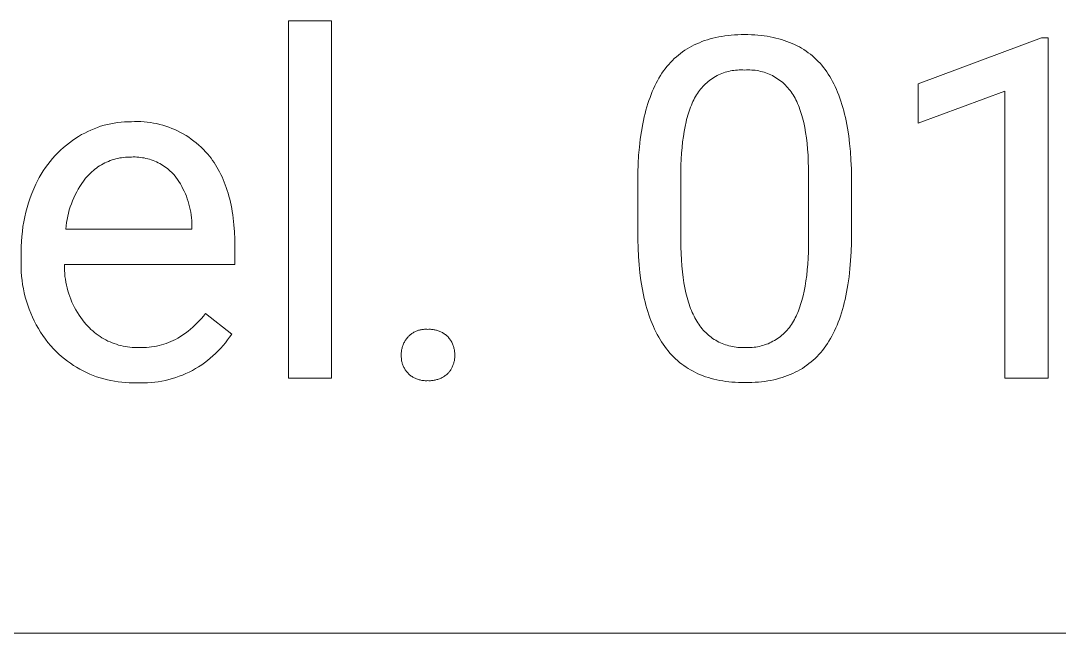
# Model space of a CAD drawing. Header units: millimetres. Extents: x 0 to 3480, y 0 to 2432.
# Drawn here: x 2669.2 to 2770.2, y 194.6 to 254.2 of the extents above; entities that cross this region are included whole.
import ezdxf

# ---------------------------------------------------------------- set-up
doc = ezdxf.new("R2010")
doc.units = ezdxf.units.MM
doc.header["$MEASUREMENT"] = 0
doc.layers.add('Domyślny', color=7, linetype='Continuous', true_color=0x000000)

msp = doc.modelspace()

# ---------------------------------------------------------------- linework, layer by layer
at = {"layer": 'Domyślny', "color": 18, "lineweight": 15, "true_color": 0x000000}
for p, q in [((2695.23, 219.38), (2695.23, 254.15)), ((2695.23, 254.15), (2699.42, 254.15)), ((2699.42, 254.15), (2699.42, 219.38)), ((2737.11, 252.58), (2737.41, 252.63)), ((2737.41, 252.63), (2737.71, 252.68)), ((2737.71, 252.68), (2738.01, 252.71)), ((2738.01, 252.71), (2738.32, 252.74)), ((2738.32, 252.74), (2738.64, 252.77)), ((2738.64, 252.77), (2738.96, 252.79)), ((2738.96, 252.79), (2739.29, 252.8)), ((2739.29, 252.8), (2739.62, 252.8)), ((2739.62, 252.8), (2739.95, 252.8)), ((2739.95, 252.8), (2740.28, 252.79)), ((2740.28, 252.79), (2740.6, 252.77)), ((2740.6, 252.77), (2740.91, 252.75)), ((2740.91, 252.75), (2741.22, 252.72)), ((2741.22, 252.72), (2741.52, 252.68)), ((2741.52, 252.68), (2741.82, 252.64)), ((2741.82, 252.64), (2742.11, 252.59)), ((2734.25, 251.55), (2734.49, 251.68)), ((2734.49, 251.68), (2734.72, 251.8)), ((2734.72, 251.8), (2734.97, 251.92)), ((2734.97, 251.92), (2735.22, 252.02)), ((2735.22, 252.02), (2735.47, 252.12)), ((2735.47, 252.12), (2735.73, 252.22)), ((2735.73, 252.22), (2736, 252.3)), ((2736, 252.3), (2736.27, 252.38)), ((2736.27, 252.38), (2736.54, 252.45)), ((2736.54, 252.45), (2736.83, 252.52)), ((2736.83, 252.52), (2737.11, 252.58)), ((2742.11, 252.59), (2742.39, 252.53)), ((2742.39, 252.53), (2742.67, 252.47)), ((2742.67, 252.47), (2742.95, 252.4)), ((2742.95, 252.4), (2743.22, 252.32)), ((2743.22, 252.32), (2743.48, 252.24)), ((2743.48, 252.24), (2743.74, 252.15)), ((2743.74, 252.15), (2743.99, 252.05)), ((2743.99, 252.05), (2744.24, 251.95)), ((2744.24, 251.95), (2744.48, 251.84)), ((2744.48, 251.84), (2744.72, 251.72)), ((2744.72, 251.72), (2744.95, 251.6)), ((2756.5, 248), (2768.5, 252.5)), ((2768.5, 252.5), (2769.16, 252.5)), ((2769.16, 252.5), (2769.16, 219.39)), ((2732.78, 250.47), (2732.98, 250.64)), ((2732.98, 250.64), (2733.18, 250.81)), ((2733.18, 250.81), (2733.38, 250.97)), ((2733.38, 250.97), (2733.59, 251.13)), ((2733.59, 251.13), (2733.81, 251.28)), ((2733.81, 251.28), (2734.03, 251.42)), ((2734.03, 251.42), (2734.25, 251.55)), ((2744.95, 251.6), (2745.17, 251.47)), ((2745.17, 251.47), (2745.39, 251.34)), ((2745.39, 251.34), (2745.61, 251.19)), ((2745.61, 251.19), (2745.82, 251.04)), ((2745.82, 251.04), (2746.02, 250.89)), ((2746.02, 250.89), (2746.22, 250.73)), ((2746.22, 250.73), (2746.41, 250.56)), ((2731.9, 249.48), (2732.06, 249.69)), ((2732.06, 249.69), (2732.24, 249.9)), ((2732.24, 249.9), (2732.41, 250.09)), ((2732.41, 250.09), (2732.6, 250.28)), ((2732.6, 250.28), (2732.78, 250.47)), ((2746.41, 250.56), (2746.6, 250.38)), ((2746.6, 250.38), (2746.78, 250.2)), ((2746.78, 250.2), (2746.96, 250.01)), ((2746.96, 250.01), (2747.13, 249.82)), ((2747.13, 249.82), (2747.29, 249.61)), ((2747.29, 249.61), (2747.45, 249.4)), ((2731.29, 248.57), (2731.44, 248.81)), ((2731.44, 248.81), (2731.58, 249.04)), ((2731.58, 249.04), (2731.74, 249.27)), ((2731.74, 249.27), (2731.9, 249.48)), ((2736.64, 248.64), (2736.49, 248.54)), ((2736.79, 248.72), (2736.64, 248.64)), ((2736.94, 248.81), (2736.79, 248.72)), ((2737.09, 248.88), (2736.94, 248.81)), ((2737.25, 248.95), (2737.09, 248.88)), ((2737.41, 249.02), (2737.25, 248.95)), ((2737.57, 249.08), (2737.41, 249.02)), ((2737.74, 249.14), (2737.57, 249.08)), ((2737.9, 249.19), (2737.74, 249.14)), ((2738.07, 249.23), (2737.9, 249.19)), ((2738.24, 249.27), (2738.07, 249.23)), ((2738.41, 249.3), (2738.24, 249.27)), ((2738.58, 249.32), (2738.41, 249.3)), ((2738.75, 249.35), (2738.58, 249.32)), ((2738.93, 249.36), (2738.75, 249.35)), ((2739.1, 249.37), (2738.93, 249.36)), ((2739.27, 249.37), (2739.1, 249.37)), ((2739.45, 249.37), (2739.27, 249.37)), ((2739.62, 249.36), (2739.45, 249.37)), ((2739.79, 249.37), (2739.62, 249.36)), ((2739.97, 249.37), (2739.79, 249.37)), ((2740.14, 249.37), (2739.97, 249.37)), ((2740.32, 249.36), (2740.14, 249.37)), ((2740.49, 249.35), (2740.32, 249.36)), ((2740.66, 249.33), (2740.49, 249.35)), ((2740.84, 249.3), (2740.66, 249.33)), ((2741.01, 249.27), (2740.84, 249.3)), ((2741.18, 249.23), (2741.01, 249.27)), ((2741.35, 249.19), (2741.18, 249.23)), ((2741.52, 249.14), (2741.35, 249.19)), ((2741.68, 249.08), (2741.52, 249.14)), ((2741.84, 249.02), (2741.68, 249.08)), ((2742.01, 248.95), (2741.84, 249.02)), ((2742.17, 248.88), (2742.01, 248.95)), ((2742.32, 248.81), (2742.17, 248.88)), ((2742.48, 248.72), (2742.32, 248.81)), ((2742.63, 248.64), (2742.48, 248.72)), ((2742.77, 248.54), (2742.63, 248.64)), ((2747.45, 249.4), (2747.61, 249.19)), ((2747.61, 249.19), (2747.76, 248.96)), ((2747.76, 248.96), (2747.9, 248.73)), ((2747.9, 248.73), (2748.04, 248.49)), ((2730.76, 247.54), (2730.89, 247.81)), ((2730.89, 247.81), (2731.02, 248.07)), ((2731.02, 248.07), (2731.15, 248.32)), ((2731.15, 248.32), (2731.29, 248.57)), ((2735.45, 247.63), (2735.34, 247.5)), ((2735.56, 247.76), (2735.45, 247.63)), ((2735.68, 247.89), (2735.56, 247.76)), ((2735.81, 248.01), (2735.68, 247.89)), ((2735.94, 248.12), (2735.81, 248.01)), ((2736.07, 248.24), (2735.94, 248.12)), ((2736.21, 248.34), (2736.07, 248.24)), ((2736.35, 248.45), (2736.21, 248.34)), ((2736.49, 248.54), (2736.35, 248.45)), ((2742.92, 248.45), (2742.77, 248.54)), ((2743.06, 248.34), (2742.92, 248.45)), ((2743.2, 248.24), (2743.06, 248.34)), ((2743.33, 248.13), (2743.2, 248.24)), ((2743.46, 248.01), (2743.33, 248.13)), ((2743.59, 247.89), (2743.46, 248.01)), ((2743.71, 247.76), (2743.59, 247.89)), ((2743.83, 247.64), (2743.71, 247.76)), ((2743.94, 247.5), (2743.83, 247.64)), ((2748.04, 248.49), (2748.18, 248.25)), ((2748.18, 248.25), (2748.31, 248)), ((2748.31, 248), (2748.43, 247.74)), ((2748.43, 247.74), (2748.55, 247.47)), ((2756.5, 244.2), (2756.5, 248)), ((2730.31, 246.4), (2730.42, 246.69)), ((2730.42, 246.69), (2730.53, 246.98)), ((2730.53, 246.98), (2730.64, 247.27)), ((2730.64, 247.27), (2730.76, 247.54)), ((2734.76, 246.62), (2734.68, 246.46)), ((2734.85, 246.78), (2734.76, 246.62)), ((2734.94, 246.94), (2734.85, 246.78)), ((2735.03, 247.08), (2734.94, 246.94)), ((2735.13, 247.23), (2735.03, 247.08)), ((2735.23, 247.37), (2735.13, 247.23)), ((2735.34, 247.5), (2735.23, 247.37)), ((2744.05, 247.37), (2743.94, 247.5)), ((2744.15, 247.23), (2744.05, 247.37)), ((2744.25, 247.08), (2744.15, 247.23)), ((2744.35, 246.94), (2744.25, 247.08)), ((2744.44, 246.78), (2744.35, 246.94)), ((2744.53, 246.62), (2744.44, 246.78)), ((2744.62, 246.45), (2744.53, 246.62)), ((2748.55, 247.47), (2748.67, 247.19)), ((2748.67, 247.19), (2748.78, 246.91)), ((2748.78, 246.91), (2748.89, 246.62)), ((2748.89, 246.62), (2748.99, 246.33)), ((2764.95, 247.3), (2756.5, 244.2)), ((2764.95, 219.39), (2764.95, 247.3)), ((2730.02, 245.46), (2730.11, 245.78)), ((2730.11, 245.78), (2730.21, 246.09)), ((2730.21, 246.09), (2730.31, 246.4)), ((2734.29, 245.56), (2734.23, 245.37)), ((2734.37, 245.75), (2734.29, 245.56)), ((2734.44, 245.94), (2734.37, 245.75)), ((2734.52, 246.12), (2734.44, 245.94)), ((2734.59, 246.29), (2734.52, 246.12)), ((2734.68, 246.46), (2734.59, 246.29)), ((2744.7, 246.28), (2744.62, 246.45)), ((2744.78, 246.1), (2744.7, 246.28)), ((2744.86, 245.92), (2744.78, 246.1)), ((2744.93, 245.73), (2744.86, 245.92)), ((2745, 245.53), (2744.93, 245.73)), ((2748.99, 246.33), (2749.09, 246.02)), ((2749.09, 246.02), (2749.18, 245.71)), ((2749.18, 245.71), (2749.27, 245.39)), ((2729.78, 244.46), (2729.86, 244.8)), ((2729.86, 244.8), (2729.94, 245.13)), ((2729.94, 245.13), (2730.02, 245.46)), ((2734.04, 244.75), (2733.98, 244.54)), ((2734.1, 244.96), (2734.04, 244.75)), ((2734.16, 245.17), (2734.1, 244.96)), ((2734.23, 245.37), (2734.16, 245.17)), ((2745.07, 245.33), (2745, 245.53)), ((2745.14, 245.13), (2745.07, 245.33)), ((2745.2, 244.92), (2745.14, 245.13)), ((2745.26, 244.7), (2745.2, 244.92)), ((2745.32, 244.48), (2745.26, 244.7)), ((2749.27, 245.39), (2749.35, 245.07)), ((2749.35, 245.07), (2749.43, 244.74)), ((2749.43, 244.74), (2749.5, 244.4)), ((2676.02, 243.52), (2676.33, 243.65)), ((2676.33, 243.65), (2676.64, 243.77)), ((2676.64, 243.77), (2676.96, 243.88)), ((2676.96, 243.88), (2677.29, 243.98)), ((2677.29, 243.98), (2677.61, 244.06)), ((2677.61, 244.06), (2677.94, 244.13)), ((2677.94, 244.13), (2678.27, 244.2)), ((2678.27, 244.2), (2678.61, 244.25)), ((2678.61, 244.25), (2678.94, 244.29)), ((2678.94, 244.29), (2679.28, 244.31)), ((2679.28, 244.31), (2679.61, 244.33)), ((2679.61, 244.33), (2679.95, 244.33)), ((2679.95, 244.33), (2680.26, 244.35)), ((2680.26, 244.35), (2680.57, 244.35)), ((2680.57, 244.35), (2680.88, 244.34)), ((2680.88, 244.34), (2681.19, 244.32)), ((2681.19, 244.32), (2681.49, 244.29)), ((2681.49, 244.29), (2681.8, 244.25)), ((2681.8, 244.25), (2682.11, 244.2)), ((2682.11, 244.2), (2682.41, 244.14)), ((2682.41, 244.14), (2682.71, 244.07)), ((2682.71, 244.07), (2683.01, 243.98)), ((2683.01, 243.98), (2683.31, 243.89)), ((2683.31, 243.89), (2683.6, 243.79)), ((2683.6, 243.79), (2683.89, 243.68)), ((2683.89, 243.68), (2684.17, 243.56)), ((2684.17, 243.56), (2684.45, 243.43)), ((2729.58, 243.39), (2729.71, 244.11)), ((2729.71, 244.11), (2729.78, 244.46)), ((2733.83, 243.86), (2733.74, 243.39)), ((2733.93, 244.32), (2733.83, 243.86)), ((2733.98, 244.54), (2733.93, 244.32)), ((2745.37, 244.25), (2745.32, 244.48)), ((2745.47, 243.77), (2745.37, 244.25)), ((2745.56, 243.28), (2745.47, 243.77)), ((2749.5, 244.4), (2749.63, 243.69)), ((2749.63, 243.69), (2749.75, 242.96)), ((2674.23, 242.51), (2674.54, 242.72)), ((2674.54, 242.72), (2674.82, 242.9)), ((2674.82, 242.9), (2675.11, 243.07)), ((2675.11, 243.07), (2675.41, 243.23)), ((2675.41, 243.23), (2675.71, 243.38)), ((2675.71, 243.38), (2676.02, 243.52)), ((2684.45, 243.43), (2684.73, 243.29)), ((2684.73, 243.29), (2685, 243.14)), ((2685, 243.14), (2685.27, 242.98)), ((2685.27, 242.98), (2685.53, 242.81)), ((2685.53, 242.81), (2685.78, 242.64)), ((2685.78, 242.64), (2686.03, 242.45)), ((2729.38, 241.86), (2729.47, 242.64)), ((2729.47, 242.64), (2729.58, 243.39)), ((2733.66, 242.89), (2733.59, 242.37)), ((2733.74, 243.39), (2733.66, 242.89)), ((2745.63, 242.76), (2745.56, 243.28)), ((2745.7, 242.22), (2745.63, 242.76)), ((2749.75, 242.96), (2749.84, 242.21)), ((2672.79, 241.3), (2673.06, 241.56)), ((2673.06, 241.56), (2673.34, 241.81)), ((2673.34, 241.81), (2673.63, 242.06)), ((2673.63, 242.06), (2673.92, 242.29)), ((2673.92, 242.29), (2674.23, 242.51)), ((2686.03, 242.45), (2686.27, 242.26)), ((2686.27, 242.26), (2686.51, 242.06)), ((2686.51, 242.06), (2686.74, 241.85)), ((2686.74, 241.85), (2686.96, 241.64)), ((2686.96, 241.64), (2687.17, 241.41)), ((2729.31, 241.06), (2729.38, 241.86)), ((2733.53, 241.83), (2733.49, 241.28)), ((2733.59, 242.37), (2733.53, 241.83)), ((2745.75, 241.66), (2745.7, 242.22)), ((2745.79, 241.07), (2745.75, 241.66)), ((2749.84, 242.21), (2749.92, 241.42)), ((2672.04, 240.46), (2672.28, 240.75)), ((2672.28, 240.75), (2672.53, 241.03)), ((2672.53, 241.03), (2672.79, 241.3)), ((2677.89, 240.54), (2677.71, 240.47)), ((2678.07, 240.61), (2677.89, 240.54)), ((2678.25, 240.66), (2678.07, 240.61)), ((2678.44, 240.71), (2678.25, 240.66)), ((2678.62, 240.76), (2678.44, 240.71)), ((2678.81, 240.8), (2678.62, 240.76)), ((2679, 240.83), (2678.81, 240.8)), ((2679.19, 240.85), (2679, 240.83)), ((2679.38, 240.87), (2679.19, 240.85)), ((2679.57, 240.89), (2679.38, 240.87)), ((2679.76, 240.89), (2679.57, 240.89)), ((2679.95, 240.89), (2679.76, 240.89)), ((2680.13, 240.9), (2679.95, 240.89)), ((2680.31, 240.9), (2680.13, 240.9)), ((2680.49, 240.89), (2680.31, 240.9)), ((2680.67, 240.88), (2680.49, 240.89)), ((2680.84, 240.86), (2680.67, 240.88)), ((2681.02, 240.83), (2680.84, 240.86)), ((2681.2, 240.8), (2681.02, 240.83)), ((2681.37, 240.76), (2681.2, 240.8)), ((2681.55, 240.72), (2681.37, 240.76)), ((2681.72, 240.67), (2681.55, 240.72)), ((2681.89, 240.62), (2681.72, 240.67)), ((2682.06, 240.56), (2681.89, 240.62)), ((2682.23, 240.49), (2682.06, 240.56)), ((2687.17, 241.41), (2687.38, 241.18)), ((2687.38, 241.18), (2687.54, 240.98)), ((2687.54, 240.98), (2687.7, 240.78)), ((2687.7, 240.78), (2687.85, 240.57)), ((2687.85, 240.57), (2688, 240.36)), ((2729.26, 240.22), (2729.31, 241.06)), ((2733.45, 240.7), (2733.43, 240.1)), ((2733.49, 241.28), (2733.45, 240.7)), ((2745.82, 240.46), (2745.79, 241.07)), ((2749.92, 241.42), (2749.97, 240.6)), ((2749.97, 240.6), (2750.01, 239.76)), ((2671.17, 239.23), (2671.37, 239.55)), ((2671.37, 239.55), (2671.58, 239.86)), ((2671.58, 239.86), (2671.81, 240.17)), ((2671.81, 240.17), (2672.04, 240.46)), ((2676.25, 239.59), (2676.1, 239.46)), ((2676.4, 239.71), (2676.25, 239.59)), ((2676.55, 239.82), (2676.4, 239.71)), ((2676.7, 239.93), (2676.55, 239.82)), ((2676.86, 240.04), (2676.7, 239.93)), ((2677.03, 240.14), (2676.86, 240.04)), ((2677.2, 240.23), (2677.03, 240.14)), ((2677.37, 240.32), (2677.2, 240.23)), ((2677.54, 240.4), (2677.37, 240.32)), ((2677.71, 240.47), (2677.54, 240.4)), ((2682.39, 240.42), (2682.23, 240.49)), ((2682.55, 240.34), (2682.39, 240.42)), ((2682.71, 240.26), (2682.55, 240.34)), ((2682.87, 240.17), (2682.71, 240.26)), ((2683.02, 240.08), (2682.87, 240.17)), ((2683.17, 239.98), (2683.02, 240.08)), ((2683.31, 239.87), (2683.17, 239.98)), ((2683.46, 239.77), (2683.31, 239.87)), ((2683.6, 239.65), (2683.46, 239.77)), ((2683.73, 239.53), (2683.6, 239.65)), ((2683.86, 239.41), (2683.73, 239.53)), ((2688, 240.36), (2688.14, 240.14)), ((2688.14, 240.14), (2688.28, 239.91)), ((2688.28, 239.91), (2688.41, 239.68)), ((2688.41, 239.68), (2688.53, 239.45)), ((2729.23, 239.36), (2729.26, 240.22)), ((2733.43, 240.1), (2733.42, 239.48)), ((2745.84, 239.83), (2745.82, 240.46)), ((2745.84, 239.17), (2745.84, 239.83)), ((2750.01, 239.76), (2750.03, 238.88)), ((2670.64, 238.24), (2670.81, 238.58)), ((2670.81, 238.58), (2670.99, 238.91)), ((2670.99, 238.91), (2671.17, 239.23)), ((2675.3, 238.56), (2675.12, 238.31)), ((2675.5, 238.82), (2675.3, 238.56)), ((2675.7, 239.06), (2675.5, 238.82)), ((2675.83, 239.2), (2675.7, 239.06)), ((2675.96, 239.33), (2675.83, 239.2)), ((2676.1, 239.46), (2675.96, 239.33)), ((2683.99, 239.28), (2683.86, 239.41)), ((2684.11, 239.15), (2683.99, 239.28)), ((2684.27, 238.94), (2684.11, 239.15)), ((2684.43, 238.72), (2684.27, 238.94)), ((2684.58, 238.5), (2684.43, 238.72)), ((2684.72, 238.27), (2684.58, 238.5)), ((2688.53, 239.45), (2688.66, 239.2)), ((2688.66, 239.2), (2688.77, 238.96)), ((2688.77, 238.96), (2688.88, 238.71)), ((2688.88, 238.71), (2688.99, 238.45)), ((2729.22, 238.46), (2729.23, 239.36)), ((2733.42, 239.48), (2733.42, 232.78)), ((2745.84, 232.31), (2745.84, 239.17)), ((2750.03, 238.88), (2750.03, 233.45)), ((2670.26, 237.36), (2670.45, 237.8)), ((2670.45, 237.8), (2670.64, 238.24)), ((2674.63, 237.5), (2674.48, 237.22)), ((2674.78, 237.77), (2674.63, 237.5)), ((2674.95, 238.04), (2674.78, 237.77)), ((2675.12, 238.31), (2674.95, 238.04)), ((2684.85, 238.04), (2684.72, 238.27)), ((2684.97, 237.8), (2684.85, 238.04)), ((2685.09, 237.56), (2684.97, 237.8)), ((2685.2, 237.32), (2685.09, 237.56)), ((2688.99, 238.45), (2689.09, 238.19)), ((2689.09, 238.19), (2689.18, 237.92)), ((2689.18, 237.92), (2689.28, 237.64)), ((2689.28, 237.64), (2689.36, 237.37)), ((2729.22, 232.88), (2729.22, 238.46)), ((2669.94, 236.45), (2670.09, 236.91)), ((2670.09, 236.91), (2670.26, 237.36)), ((2674.22, 236.64), (2674.11, 236.34)), ((2674.35, 236.93), (2674.22, 236.64)), ((2674.48, 237.22), (2674.35, 236.93)), ((2685.3, 237.07), (2685.2, 237.32)), ((2685.39, 236.82), (2685.3, 237.07)), ((2685.48, 236.56), (2685.39, 236.82)), ((2685.55, 236.31), (2685.48, 236.56)), ((2689.36, 237.37), (2689.44, 237.08)), ((2689.44, 237.08), (2689.52, 236.79)), ((2689.52, 236.79), (2689.58, 236.5)), ((2689.58, 236.5), (2689.65, 236.2)), ((2669.57, 235.06), (2669.68, 235.53)), ((2669.68, 235.53), (2669.8, 235.99)), ((2669.8, 235.99), (2669.94, 236.45)), ((2673.91, 235.74), (2673.82, 235.44)), ((2674, 236.05), (2673.91, 235.74)), ((2674.11, 236.34), (2674, 236.05)), ((2685.62, 236.05), (2685.55, 236.31)), ((2685.68, 235.79), (2685.62, 236.05)), ((2685.72, 235.52), (2685.68, 235.79)), ((2685.76, 235.26), (2685.72, 235.52)), ((2689.65, 236.2), (2689.71, 235.89)), ((2689.71, 235.89), (2689.76, 235.58)), ((2689.76, 235.58), (2689.81, 235.26)), ((2669.4, 234.12), (2669.48, 234.59)), ((2669.48, 234.59), (2669.57, 235.06)), ((2673.63, 234.51), (2673.59, 234.2)), ((2673.69, 234.82), (2673.63, 234.51)), ((2673.75, 235.13), (2673.69, 234.82)), ((2673.82, 235.44), (2673.75, 235.13)), ((2685.8, 234.99), (2685.76, 235.26)), ((2685.82, 234.73), (2685.8, 234.99)), ((2685.83, 234.46), (2685.82, 234.73)), ((2685.84, 234.19), (2685.83, 234.46)), ((2689.81, 235.26), (2689.86, 234.94)), ((2689.86, 234.94), (2689.93, 234.28)), ((2669.29, 233.16), (2669.34, 233.64)), ((2669.34, 233.64), (2669.4, 234.12)), ((2673.59, 234.2), (2673.56, 233.88)), ((2673.56, 233.88), (2685.84, 233.88)), ((2685.84, 233.88), (2685.84, 234.19)), ((2689.93, 234.28), (2689.98, 233.6)), ((2689.98, 233.6), (2690.01, 232.9)), ((2750.03, 233.45), (2750.02, 232.54)), ((2669.24, 232.2), (2669.26, 232.68)), ((2669.26, 232.68), (2669.29, 233.16)), ((2690.01, 232.9), (2690.02, 232.18)), ((2729.25, 232.02), (2729.22, 232.88)), ((2733.42, 232.78), (2733.43, 232.13)), ((2750.02, 232.54), (2749.99, 231.67)), ((2669.24, 231.72), (2669.24, 232.2)), ((2669.24, 230.96), (2669.24, 231.72)), ((2690.02, 232.18), (2690.02, 230.44)), ((2729.29, 231.2), (2729.25, 232.02)), ((2733.43, 232.13), (2733.44, 231.5)), ((2733.44, 231.5), (2733.47, 230.89)), ((2745.8, 231.06), (2745.83, 231.68)), ((2745.83, 231.68), (2745.84, 232.31)), ((2749.99, 231.67), (2749.94, 230.82)), ((2669.23, 230.55), (2669.24, 230.96)), ((2669.23, 230.13), (2669.23, 230.55)), ((2690.02, 230.44), (2673.44, 230.44)), ((2673.44, 230.44), (2673.44, 230.15)), ((2729.35, 230.4), (2729.29, 231.2)), ((2729.43, 229.62), (2729.35, 230.4)), ((2733.47, 230.89), (2733.52, 230.3)), ((2745.72, 229.9), (2745.77, 230.47)), ((2745.77, 230.47), (2745.8, 231.06)), ((2749.94, 230.82), (2749.87, 230.01)), ((2669.24, 229.72), (2669.23, 230.13)), ((2669.27, 229.3), (2669.24, 229.72)), ((2673.44, 230.15), (2673.44, 229.86)), ((2673.44, 229.86), (2673.46, 229.57)), ((2673.46, 229.57), (2673.49, 229.28)), ((2729.52, 228.88), (2729.43, 229.62)), ((2733.52, 230.3), (2733.57, 229.73)), ((2733.57, 229.73), (2733.64, 229.18)), ((2745.66, 229.36), (2745.72, 229.9)), ((2749.87, 230.01), (2749.78, 229.22)), ((2669.31, 228.89), (2669.27, 229.3)), ((2669.37, 228.48), (2669.31, 228.89)), ((2669.44, 228.07), (2669.37, 228.48)), ((2673.49, 229.28), (2673.53, 229)), ((2673.53, 229), (2673.58, 228.71)), ((2673.58, 228.71), (2673.63, 228.43)), ((2673.63, 228.43), (2673.7, 228.15)), ((2729.64, 228.16), (2729.52, 228.88)), ((2733.64, 229.18), (2733.72, 228.66)), ((2733.72, 228.66), (2733.81, 228.15)), ((2745.51, 228.33), (2745.59, 228.83)), ((2745.59, 228.83), (2745.66, 229.36)), ((2749.68, 228.46), (2749.55, 227.74)), ((2749.78, 229.22), (2749.68, 228.46)), ((2669.53, 227.67), (2669.44, 228.07)), ((2669.63, 227.27), (2669.53, 227.67)), ((2673.7, 228.15), (2673.77, 227.87)), ((2673.77, 227.87), (2673.86, 227.59)), ((2673.86, 227.59), (2673.95, 227.32)), ((2729.78, 227.47), (2729.64, 228.16)), ((2729.85, 227.13), (2729.78, 227.47)), ((2733.81, 228.15), (2733.91, 227.67)), ((2733.91, 227.67), (2733.97, 227.44)), ((2733.97, 227.44), (2734.03, 227.21)), ((2745.26, 227.16), (2745.31, 227.38)), ((2745.31, 227.38), (2745.42, 227.84)), ((2745.42, 227.84), (2745.51, 228.33)), ((2749.48, 227.38), (2749.4, 227.04)), ((2749.55, 227.74), (2749.48, 227.38)), ((2669.74, 226.87), (2669.63, 227.27)), ((2669.86, 226.47), (2669.74, 226.87)), ((2670, 226.08), (2669.86, 226.47)), ((2673.95, 227.32), (2674.06, 227.05)), ((2674.06, 227.05), (2674.17, 226.78)), ((2674.17, 226.78), (2674.29, 226.52)), ((2674.29, 226.52), (2674.42, 226.26)), ((2729.93, 226.8), (2729.85, 227.13)), ((2730.02, 226.48), (2729.93, 226.8)), ((2730.1, 226.16), (2730.02, 226.48)), ((2734.03, 227.21), (2734.09, 226.99)), ((2734.09, 226.99), (2734.16, 226.78)), ((2734.16, 226.78), (2734.23, 226.57)), ((2734.23, 226.57), (2734.3, 226.36)), ((2734.3, 226.36), (2734.37, 226.16)), ((2745.01, 226.33), (2745.07, 226.53)), ((2745.07, 226.53), (2745.14, 226.73)), ((2745.14, 226.73), (2745.2, 226.94)), ((2745.2, 226.94), (2745.26, 227.16)), ((2749.24, 226.37), (2749.14, 226.05)), ((2749.32, 226.7), (2749.24, 226.37)), ((2749.4, 227.04), (2749.32, 226.7)), ((2670.16, 225.7), (2670, 226.08)), ((2670.32, 225.32), (2670.16, 225.7)), ((2674.42, 226.26), (2674.56, 226.01)), ((2674.56, 226.01), (2674.7, 225.76)), ((2674.7, 225.76), (2674.86, 225.52)), ((2674.86, 225.52), (2675.02, 225.28)), ((2686.77, 225.19), (2686.96, 225.42)), ((2686.96, 225.42), (2687.15, 225.66)), ((2687.15, 225.66), (2689.71, 223.67)), ((2730.2, 225.85), (2730.1, 226.16)), ((2730.3, 225.55), (2730.2, 225.85)), ((2730.4, 225.26), (2730.3, 225.55)), ((2734.37, 226.16), (2734.45, 225.97)), ((2734.45, 225.97), (2734.53, 225.78)), ((2734.53, 225.78), (2734.62, 225.59)), ((2734.62, 225.59), (2734.7, 225.42)), ((2734.7, 225.42), (2734.79, 225.24)), ((2744.55, 225.23), (2744.63, 225.4)), ((2744.63, 225.4), (2744.71, 225.57)), ((2744.71, 225.57), (2744.79, 225.75)), ((2744.79, 225.75), (2744.86, 225.94)), ((2744.86, 225.94), (2744.94, 226.13)), ((2744.94, 226.13), (2745.01, 226.33)), ((2748.95, 225.42), (2748.84, 225.12)), ((2749.05, 225.73), (2748.95, 225.42)), ((2749.14, 226.05), (2749.05, 225.73)), ((2670.5, 224.95), (2670.32, 225.32)), ((2670.69, 224.58), (2670.5, 224.95)), ((2670.9, 224.22), (2670.69, 224.58)), ((2675.02, 225.28), (2675.19, 225.05)), ((2675.19, 225.05), (2675.37, 224.82)), ((2675.37, 224.82), (2675.56, 224.6)), ((2675.56, 224.6), (2675.71, 224.43)), ((2675.71, 224.43), (2675.86, 224.27)), ((2685.69, 224.13), (2685.92, 224.33)), ((2685.92, 224.33), (2686.14, 224.54)), ((2686.14, 224.54), (2686.36, 224.75)), ((2686.36, 224.75), (2686.57, 224.97)), ((2686.57, 224.97), (2686.77, 225.19)), ((2730.51, 224.97), (2730.4, 225.26)), ((2730.62, 224.68), (2730.51, 224.97)), ((2730.74, 224.41), (2730.62, 224.68)), ((2730.86, 224.14), (2730.74, 224.41)), ((2734.79, 225.24), (2734.89, 225.08)), ((2734.89, 225.08), (2734.98, 224.92)), ((2734.98, 224.92), (2735.07, 224.76)), ((2735.07, 224.76), (2735.17, 224.62)), ((2735.17, 224.62), (2735.27, 224.47)), ((2735.27, 224.47), (2735.37, 224.33)), ((2735.37, 224.33), (2735.48, 224.19)), ((2743.98, 224.32), (2744.08, 224.46)), ((2744.08, 224.46), (2744.18, 224.61)), ((2744.18, 224.61), (2744.28, 224.75)), ((2744.28, 224.75), (2744.37, 224.91)), ((2744.37, 224.91), (2744.46, 225.07)), ((2744.46, 225.07), (2744.55, 225.23)), ((2748.62, 224.54), (2748.5, 224.26)), ((2748.73, 224.83), (2748.62, 224.54)), ((2748.84, 225.12), (2748.73, 224.83)), ((2671.11, 223.86), (2670.9, 224.22)), ((2671.34, 223.52), (2671.11, 223.86)), ((2671.58, 223.18), (2671.34, 223.52)), ((2675.86, 224.27), (2676.02, 224.12)), ((2676.02, 224.12), (2676.19, 223.97)), ((2676.19, 223.97), (2676.36, 223.83)), ((2676.36, 223.83), (2676.53, 223.69)), ((2676.53, 223.69), (2676.71, 223.56)), ((2676.71, 223.56), (2676.9, 223.43)), ((2676.9, 223.43), (2677.08, 223.31)), ((2684.46, 223.26), (2684.72, 223.42)), ((2684.72, 223.42), (2684.97, 223.59)), ((2684.97, 223.59), (2685.22, 223.76)), ((2685.22, 223.76), (2685.46, 223.94)), ((2685.46, 223.94), (2685.69, 224.13)), ((2689.51, 223.38), (2689.31, 223.09)), ((2689.71, 223.67), (2689.51, 223.38)), ((2706.75, 223.25), (2706.81, 223.32)), ((2706.81, 223.32), (2706.87, 223.39)), ((2706.87, 223.39), (2706.93, 223.45)), ((2706.93, 223.45), (2706.98, 223.51)), ((2706.98, 223.51), (2707.05, 223.56)), ((2707.05, 223.56), (2707.11, 223.61)), ((2707.11, 223.61), (2707.17, 223.66)), ((2707.17, 223.66), (2707.24, 223.71)), ((2707.24, 223.71), (2707.31, 223.75)), ((2707.31, 223.75), (2707.38, 223.8)), ((2707.38, 223.8), (2707.45, 223.84)), ((2707.45, 223.84), (2707.52, 223.87)), ((2707.52, 223.87), (2707.6, 223.91)), ((2707.6, 223.91), (2707.67, 223.94)), ((2707.67, 223.94), (2707.75, 223.97)), ((2707.75, 223.97), (2707.82, 224)), ((2707.82, 224), (2707.9, 224.03)), ((2707.9, 224.03), (2707.98, 224.05)), ((2707.98, 224.05), (2708.06, 224.07)), ((2708.06, 224.07), (2708.14, 224.08)), ((2708.14, 224.08), (2708.22, 224.1)), ((2708.22, 224.1), (2708.3, 224.11)), ((2708.3, 224.11), (2708.38, 224.12)), ((2708.38, 224.12), (2708.46, 224.13)), ((2708.46, 224.13), (2708.55, 224.13)), ((2708.55, 224.13), (2708.63, 224.13)), ((2708.63, 224.13), (2708.71, 224.13)), ((2708.71, 224.13), (2708.79, 224.12)), ((2708.79, 224.12), (2708.88, 224.13)), ((2708.88, 224.13), (2708.96, 224.13)), ((2708.96, 224.13), (2709.05, 224.13)), ((2709.05, 224.13), (2709.14, 224.12)), ((2709.14, 224.12), (2709.22, 224.11)), ((2709.22, 224.11), (2709.31, 224.1)), ((2709.31, 224.1), (2709.4, 224.09)), ((2709.4, 224.09), (2709.48, 224.08)), ((2709.48, 224.08), (2709.56, 224.06)), ((2709.56, 224.06), (2709.65, 224.03)), ((2709.65, 224.03), (2709.73, 224.01)), ((2709.73, 224.01), (2709.81, 223.98)), ((2709.81, 223.98), (2709.9, 223.95)), ((2709.9, 223.95), (2709.98, 223.92)), ((2709.98, 223.92), (2710.05, 223.88)), ((2710.05, 223.88), (2710.13, 223.85)), ((2710.13, 223.85), (2710.21, 223.81)), ((2710.21, 223.81), (2710.28, 223.76)), ((2710.28, 223.76), (2710.36, 223.72)), ((2710.36, 223.72), (2710.43, 223.67)), ((2710.43, 223.67), (2710.5, 223.62)), ((2710.5, 223.62), (2710.57, 223.56)), ((2710.57, 223.56), (2710.63, 223.51)), ((2710.63, 223.51), (2710.7, 223.45)), ((2710.7, 223.45), (2710.76, 223.39)), ((2710.76, 223.39), (2710.82, 223.32)), ((2710.82, 223.32), (2710.88, 223.25)), ((2730.99, 223.88), (2730.86, 224.14)), ((2731.12, 223.62), (2730.99, 223.88)), ((2731.26, 223.37), (2731.12, 223.62)), ((2731.4, 223.13), (2731.26, 223.37)), ((2735.48, 224.19), (2735.6, 224.06)), ((2735.6, 224.06), (2735.72, 223.93)), ((2735.72, 223.93), (2735.84, 223.81)), ((2735.84, 223.81), (2735.97, 223.69)), ((2735.97, 223.69), (2736.1, 223.57)), ((2736.1, 223.57), (2736.23, 223.46)), ((2736.23, 223.46), (2736.37, 223.35)), ((2736.37, 223.35), (2736.51, 223.25)), ((2742.83, 223.23), (2742.97, 223.34)), ((2742.97, 223.34), (2743.11, 223.44)), ((2743.11, 223.44), (2743.25, 223.56)), ((2743.25, 223.56), (2743.38, 223.67)), ((2743.38, 223.67), (2743.51, 223.79)), ((2743.51, 223.79), (2743.63, 223.92)), ((2743.63, 223.92), (2743.75, 224.05)), ((2743.75, 224.05), (2743.87, 224.18)), ((2743.87, 224.18), (2743.98, 224.32)), ((2748.11, 223.47), (2747.97, 223.22)), ((2748.24, 223.73), (2748.11, 223.47)), ((2748.37, 223.99), (2748.24, 223.73)), ((2748.5, 224.26), (2748.37, 223.99)), ((2671.83, 222.85), (2671.58, 223.18)), ((2672.1, 222.53), (2671.83, 222.85)), ((2672.37, 222.22), (2672.1, 222.53)), ((2677.08, 223.31), (2677.28, 223.2)), ((2677.28, 223.2), (2677.47, 223.09)), ((2677.47, 223.09), (2677.67, 222.99)), ((2677.67, 222.99), (2677.87, 222.9)), ((2677.87, 222.9), (2678.08, 222.82)), ((2678.08, 222.82), (2678.29, 222.74)), ((2678.29, 222.74), (2678.5, 222.67)), ((2678.5, 222.67), (2678.71, 222.6)), ((2678.71, 222.6), (2678.93, 222.54)), ((2678.93, 222.54), (2679.14, 222.49)), ((2679.14, 222.49), (2679.36, 222.45)), ((2679.36, 222.45), (2679.58, 222.41)), ((2679.58, 222.41), (2679.8, 222.39)), ((2679.8, 222.39), (2680.02, 222.37)), ((2680.02, 222.37), (2680.25, 222.35)), ((2680.25, 222.35), (2680.47, 222.35)), ((2680.47, 222.35), (2680.69, 222.35)), ((2680.69, 222.35), (2680.94, 222.35)), ((2680.94, 222.35), (2681.18, 222.35)), ((2681.18, 222.35), (2681.43, 222.36)), ((2681.43, 222.36), (2681.67, 222.39)), ((2681.67, 222.39), (2681.91, 222.41)), ((2681.91, 222.41), (2682.16, 222.45)), ((2682.16, 222.45), (2682.4, 222.5)), ((2682.4, 222.5), (2682.64, 222.55)), ((2682.64, 222.55), (2682.87, 222.61)), ((2682.87, 222.61), (2683.11, 222.68)), ((2683.11, 222.68), (2683.34, 222.76)), ((2683.34, 222.76), (2683.57, 222.85)), ((2683.57, 222.85), (2683.8, 222.94)), ((2683.8, 222.94), (2684.02, 223.04)), ((2684.02, 223.04), (2684.24, 223.15)), ((2684.24, 223.15), (2684.46, 223.26)), ((2688.87, 222.54), (2688.64, 222.28)), ((2689.1, 222.81), (2688.87, 222.54)), ((2689.31, 223.09), (2689.1, 222.81)), ((2706.29, 222.29), (2706.31, 222.38)), ((2706.31, 222.38), (2706.34, 222.47)), ((2706.34, 222.47), (2706.37, 222.55)), ((2706.37, 222.55), (2706.4, 222.63)), ((2706.4, 222.63), (2706.43, 222.72)), ((2706.43, 222.72), (2706.47, 222.8)), ((2706.47, 222.8), (2706.51, 222.88)), ((2706.51, 222.88), (2706.55, 222.96)), ((2706.55, 222.96), (2706.6, 223.03)), ((2706.6, 223.03), (2706.65, 223.11)), ((2706.65, 223.11), (2706.7, 223.18)), ((2706.7, 223.18), (2706.75, 223.25)), ((2710.88, 223.25), (2710.93, 223.18)), ((2710.93, 223.18), (2710.98, 223.11)), ((2710.98, 223.11), (2711.03, 223.03)), ((2711.03, 223.03), (2711.07, 222.96)), ((2711.07, 222.96), (2711.12, 222.88)), ((2711.12, 222.88), (2711.16, 222.8)), ((2711.16, 222.8), (2711.2, 222.72)), ((2711.2, 222.72), (2711.23, 222.63)), ((2711.23, 222.63), (2711.26, 222.55)), ((2711.26, 222.55), (2711.29, 222.47)), ((2711.29, 222.47), (2711.32, 222.38)), ((2711.32, 222.38), (2711.34, 222.29)), ((2731.55, 222.9), (2731.4, 223.13)), ((2731.7, 222.67), (2731.55, 222.9)), ((2731.85, 222.45), (2731.7, 222.67)), ((2732.02, 222.23), (2731.85, 222.45)), ((2736.51, 223.25), (2736.66, 223.15)), ((2736.66, 223.15), (2736.81, 223.06)), ((2736.81, 223.06), (2736.96, 222.97)), ((2736.96, 222.97), (2737.12, 222.89)), ((2737.12, 222.89), (2737.28, 222.82)), ((2737.28, 222.82), (2737.44, 222.74)), ((2737.44, 222.74), (2737.6, 222.68)), ((2737.6, 222.68), (2737.77, 222.62)), ((2737.77, 222.62), (2737.93, 222.57)), ((2737.93, 222.57), (2738.1, 222.52)), ((2738.1, 222.52), (2738.27, 222.48)), ((2738.27, 222.48), (2738.44, 222.44)), ((2738.44, 222.44), (2738.62, 222.41)), ((2738.62, 222.41), (2738.79, 222.39)), ((2738.79, 222.39), (2738.96, 222.37)), ((2738.96, 222.37), (2739.14, 222.35)), ((2739.14, 222.35), (2739.32, 222.35)), ((2739.32, 222.35), (2739.49, 222.35)), ((2739.49, 222.35), (2739.67, 222.35)), ((2739.67, 222.35), (2739.84, 222.35)), ((2739.84, 222.35), (2740.02, 222.35)), ((2740.02, 222.35), (2740.19, 222.35)), ((2740.19, 222.35), (2740.37, 222.36)), ((2740.37, 222.36), (2740.55, 222.38)), ((2740.55, 222.38), (2740.72, 222.4)), ((2740.72, 222.4), (2740.89, 222.43)), ((2740.89, 222.43), (2741.07, 222.47)), ((2741.07, 222.47), (2741.24, 222.51)), ((2741.24, 222.51), (2741.41, 222.56)), ((2741.41, 222.56), (2741.57, 222.61)), ((2741.57, 222.61), (2741.74, 222.67)), ((2741.74, 222.67), (2741.9, 222.73)), ((2741.9, 222.73), (2742.07, 222.8)), ((2742.07, 222.8), (2742.22, 222.88)), ((2742.22, 222.88), (2742.38, 222.96)), ((2742.38, 222.96), (2742.53, 223.05)), ((2742.53, 223.05), (2742.68, 223.14)), ((2742.68, 223.14), (2742.83, 223.23)), ((2747.52, 222.52), (2747.36, 222.3)), ((2747.68, 222.74), (2747.52, 222.52)), ((2747.83, 222.98), (2747.68, 222.74)), ((2747.97, 223.22), (2747.83, 222.98)), ((2672.62, 221.96), (2672.37, 222.22)), ((2672.89, 221.72), (2672.62, 221.96)), ((2673.16, 221.48), (2672.89, 221.72)), ((2673.43, 221.25), (2673.16, 221.48)), ((2687.63, 221.31), (2687.36, 221.09)), ((2687.89, 221.54), (2687.63, 221.31)), ((2688.15, 221.78), (2687.89, 221.54)), ((2688.4, 222.02), (2688.15, 221.78)), ((2688.64, 222.28), (2688.4, 222.02)), ((2706.21, 221.85), (2706.22, 221.94)), ((2706.21, 221.76), (2706.21, 221.85)), ((2706.21, 221.67), (2706.21, 221.76)), ((2706.21, 221.58), (2706.21, 221.67)), ((2706.21, 221.5), (2706.21, 221.58)), ((2706.21, 221.41), (2706.21, 221.5)), ((2706.22, 221.32), (2706.21, 221.41)), ((2706.22, 221.94), (2706.23, 222.03)), ((2706.22, 221.24), (2706.22, 221.32)), ((2706.23, 222.03), (2706.25, 222.12)), ((2706.25, 222.12), (2706.27, 222.21)), ((2706.27, 222.21), (2706.29, 222.29)), ((2711.34, 222.29), (2711.36, 222.21)), ((2711.36, 222.21), (2711.38, 222.12)), ((2711.38, 222.12), (2711.39, 222.03)), ((2711.39, 222.03), (2711.4, 221.94)), ((2711.4, 221.94), (2711.41, 221.85)), ((2711.41, 221.34), (2711.4, 221.25)), ((2711.41, 221.85), (2711.41, 221.76)), ((2711.41, 221.76), (2711.41, 221.67)), ((2711.41, 221.67), (2711.41, 221.58)), ((2711.41, 221.58), (2711.41, 221.5)), ((2711.41, 221.5), (2711.41, 221.42)), ((2711.41, 221.42), (2711.41, 221.34)), ((2732.18, 222.02), (2732.02, 222.23)), ((2732.35, 221.82), (2732.18, 222.02)), ((2732.53, 221.62), (2732.35, 221.82)), ((2732.71, 221.44), (2732.53, 221.62)), ((2732.9, 221.25), (2732.71, 221.44)), ((2746.48, 221.3), (2746.29, 221.12)), ((2746.67, 221.48), (2746.48, 221.3)), ((2746.85, 221.68), (2746.67, 221.48)), ((2747.03, 221.88), (2746.85, 221.68)), ((2747.2, 222.08), (2747.03, 221.88)), ((2747.36, 222.3), (2747.2, 222.08)), ((2673.72, 221.03), (2673.43, 221.25)), ((2674.01, 220.82), (2673.72, 221.03)), ((2674.31, 220.62), (2674.01, 220.82)), ((2674.62, 220.43), (2674.31, 220.62)), ((2674.93, 220.25), (2674.62, 220.43)), ((2686.19, 220.3), (2685.89, 220.13)), ((2686.49, 220.48), (2686.19, 220.3)), ((2686.79, 220.68), (2686.49, 220.48)), ((2687.08, 220.88), (2686.79, 220.68)), ((2687.36, 221.09), (2687.08, 220.88)), ((2706.24, 221.15), (2706.22, 221.24)), ((2706.25, 221.07), (2706.24, 221.15)), ((2706.27, 220.98), (2706.25, 221.07)), ((2706.29, 220.9), (2706.27, 220.98)), ((2706.31, 220.81), (2706.29, 220.9)), ((2706.34, 220.73), (2706.31, 220.81)), ((2706.37, 220.65), (2706.34, 220.73)), ((2706.4, 220.57), (2706.37, 220.65)), ((2706.44, 220.49), (2706.4, 220.57)), ((2706.47, 220.41), (2706.44, 220.49)), ((2706.51, 220.34), (2706.47, 220.41)), ((2706.56, 220.26), (2706.51, 220.34)), ((2711.1, 220.31), (2711.06, 220.24)), ((2711.14, 220.39), (2711.1, 220.31)), ((2711.18, 220.46), (2711.14, 220.39)), ((2711.21, 220.54), (2711.18, 220.46)), ((2711.24, 220.61), (2711.21, 220.54)), ((2711.27, 220.69), (2711.24, 220.61)), ((2711.3, 220.77), (2711.27, 220.69)), ((2711.32, 220.85), (2711.3, 220.77)), ((2711.34, 220.93), (2711.32, 220.85)), ((2711.36, 221.01), (2711.34, 220.93)), ((2711.38, 221.09), (2711.36, 221.01)), ((2711.39, 221.17), (2711.38, 221.09)), ((2711.4, 221.25), (2711.39, 221.17)), ((2733.1, 221.08), (2732.9, 221.25)), ((2733.3, 220.91), (2733.1, 221.08)), ((2733.5, 220.75), (2733.3, 220.91)), ((2733.71, 220.6), (2733.5, 220.75)), ((2733.92, 220.45), (2733.71, 220.6)), ((2734.14, 220.31), (2733.92, 220.45)), ((2734.37, 220.17), (2734.14, 220.31)), ((2745.24, 220.33), (2745.01, 220.2)), ((2745.46, 220.48), (2745.24, 220.33)), ((2745.67, 220.63), (2745.46, 220.48)), ((2745.88, 220.79), (2745.67, 220.63)), ((2746.09, 220.95), (2745.88, 220.79)), ((2746.29, 221.12), (2746.09, 220.95)), ((2675.25, 220.08), (2674.93, 220.25)), ((2675.57, 219.92), (2675.25, 220.08)), ((2675.9, 219.78), (2675.57, 219.92)), ((2676.24, 219.64), (2675.9, 219.78)), ((2676.57, 219.52), (2676.24, 219.64)), ((2676.92, 219.4), (2676.57, 219.52)), ((2677.26, 219.3), (2676.92, 219.4)), ((2677.61, 219.21), (2677.26, 219.3)), ((2683.94, 219.33), (2683.6, 219.24)), ((2684.28, 219.44), (2683.94, 219.33)), ((2684.61, 219.56), (2684.28, 219.44)), ((2684.93, 219.68), (2684.61, 219.56)), ((2685.26, 219.82), (2684.93, 219.68)), ((2685.57, 219.97), (2685.26, 219.82)), ((2685.89, 220.13), (2685.57, 219.97)), ((2699.42, 219.38), (2695.23, 219.38)), ((2706.6, 220.19), (2706.56, 220.26)), ((2706.65, 220.12), (2706.6, 220.19)), ((2706.7, 220.05), (2706.65, 220.12)), ((2706.75, 219.98), (2706.7, 220.05)), ((2706.81, 219.91), (2706.75, 219.98)), ((2706.87, 219.85), (2706.81, 219.91)), ((2706.93, 219.79), (2706.87, 219.85)), ((2706.99, 219.73), (2706.93, 219.79)), ((2707.06, 219.68), (2706.99, 219.73)), ((2707.12, 219.62), (2707.06, 219.68)), ((2707.19, 219.58), (2707.12, 219.62)), ((2707.26, 219.53), (2707.19, 219.58)), ((2707.33, 219.48), (2707.26, 219.53)), ((2707.41, 219.44), (2707.33, 219.48)), ((2707.48, 219.4), (2707.41, 219.44)), ((2707.56, 219.36), (2707.48, 219.4)), ((2707.64, 219.33), (2707.56, 219.36)), ((2707.71, 219.3), (2707.64, 219.33)), ((2707.79, 219.27), (2707.71, 219.3)), ((2709.85, 219.29), (2709.76, 219.26)), ((2709.93, 219.32), (2709.85, 219.29)), ((2710.02, 219.35), (2709.93, 219.32)), ((2710.1, 219.39), (2710.02, 219.35)), ((2710.18, 219.43), (2710.1, 219.39)), ((2710.26, 219.47), (2710.18, 219.43)), ((2710.33, 219.52), (2710.26, 219.47)), ((2710.41, 219.57), (2710.33, 219.52)), ((2710.48, 219.62), (2710.41, 219.57)), ((2710.56, 219.67), (2710.48, 219.62)), ((2710.63, 219.73), (2710.56, 219.67)), ((2710.7, 219.79), (2710.63, 219.73)), ((2710.76, 219.85), (2710.7, 219.79)), ((2710.82, 219.91), (2710.76, 219.85)), ((2710.87, 219.97), (2710.82, 219.91)), ((2710.92, 220.04), (2710.87, 219.97)), ((2710.97, 220.1), (2710.92, 220.04)), ((2711.02, 220.17), (2710.97, 220.1)), ((2711.06, 220.24), (2711.02, 220.17)), ((2734.6, 220.05), (2734.37, 220.17)), ((2734.84, 219.93), (2734.6, 220.05)), ((2735.08, 219.81), (2734.84, 219.93)), ((2735.32, 219.71), (2735.08, 219.81)), ((2735.58, 219.61), (2735.32, 219.71)), ((2735.83, 219.51), (2735.58, 219.61)), ((2736.1, 219.43), (2735.83, 219.51)), ((2736.37, 219.35), (2736.1, 219.43)), ((2736.64, 219.28), (2736.37, 219.35)), ((2736.92, 219.21), (2736.64, 219.28)), ((2742.73, 219.29), (2742.45, 219.22)), ((2743, 219.36), (2742.73, 219.29)), ((2743.27, 219.44), (2743, 219.36)), ((2743.54, 219.53), (2743.27, 219.44)), ((2743.8, 219.62), (2743.54, 219.53)), ((2744.05, 219.72), (2743.8, 219.62)), ((2744.3, 219.83), (2744.05, 219.72)), ((2744.54, 219.95), (2744.3, 219.83)), ((2744.78, 220.07), (2744.54, 219.95)), ((2745.01, 220.2), (2744.78, 220.07)), ((2769.16, 219.39), (2764.95, 219.39)), ((2677.96, 219.14), (2677.61, 219.21)), ((2678.32, 219.07), (2677.96, 219.14)), ((2678.67, 219.02), (2678.32, 219.07)), ((2679.03, 218.97), (2678.67, 219.02)), ((2679.39, 218.95), (2679.03, 218.97)), ((2679.75, 218.93), (2679.39, 218.95)), ((2680.11, 218.92), (2679.75, 218.93)), ((2680.47, 218.93), (2680.11, 218.92)), ((2680.82, 218.92), (2680.47, 218.93)), ((2681.17, 218.92), (2680.82, 218.92)), ((2681.52, 218.93), (2681.17, 218.92)), ((2681.87, 218.95), (2681.52, 218.93)), ((2682.22, 218.98), (2681.87, 218.95)), ((2682.57, 219.03), (2682.22, 218.98)), ((2682.92, 219.09), (2682.57, 219.03)), ((2683.26, 219.16), (2682.92, 219.09)), ((2683.6, 219.24), (2683.26, 219.16)), ((2707.87, 219.24), (2707.79, 219.27)), ((2707.95, 219.22), (2707.87, 219.24)), ((2708.04, 219.2), (2707.95, 219.22)), ((2708.12, 219.18), (2708.04, 219.2)), ((2708.2, 219.16), (2708.12, 219.18)), ((2708.29, 219.15), (2708.2, 219.16)), ((2708.37, 219.14), (2708.29, 219.15)), ((2708.45, 219.14), (2708.37, 219.14)), ((2708.54, 219.13), (2708.45, 219.14)), ((2708.62, 219.13), (2708.54, 219.13)), ((2708.71, 219.13), (2708.62, 219.13)), ((2708.79, 219.14), (2708.71, 219.13)), ((2708.88, 219.13), (2708.79, 219.14)), ((2708.97, 219.13), (2708.88, 219.13)), ((2709.06, 219.13), (2708.97, 219.13)), ((2709.15, 219.14), (2709.06, 219.13)), ((2709.24, 219.15), (2709.15, 219.14)), ((2709.33, 219.16), (2709.24, 219.15)), ((2709.42, 219.17), (2709.33, 219.16)), ((2709.5, 219.19), (2709.42, 219.17)), ((2709.59, 219.21), (2709.5, 219.19)), ((2709.68, 219.23), (2709.59, 219.21)), ((2709.76, 219.26), (2709.68, 219.23)), ((2737.2, 219.15), (2736.92, 219.21)), ((2737.49, 219.1), (2737.2, 219.15)), ((2737.79, 219.06), (2737.49, 219.1)), ((2738.09, 219.02), (2737.79, 219.06)), ((2738.39, 218.99), (2738.09, 219.02)), ((2738.7, 218.97), (2738.39, 218.99)), ((2739.02, 218.95), (2738.7, 218.97)), ((2739.34, 218.94), (2739.02, 218.95)), ((2739.67, 218.94), (2739.34, 218.94)), ((2740, 218.94), (2739.67, 218.94)), ((2740.32, 218.95), (2740, 218.94)), ((2740.64, 218.97), (2740.32, 218.95)), ((2740.96, 218.99), (2740.64, 218.97)), ((2741.27, 219.02), (2740.96, 218.99)), ((2741.57, 219.06), (2741.27, 219.02)), ((2741.87, 219.11), (2741.57, 219.06)), ((2742.16, 219.16), (2741.87, 219.11)), ((2742.45, 219.22), (2742.16, 219.16)), ((2165.12, 194.56), (3480.37, 194.56))]:
    msp.add_line(p, q, dxfattribs=at)

doc.saveas('drawing.dxf')
